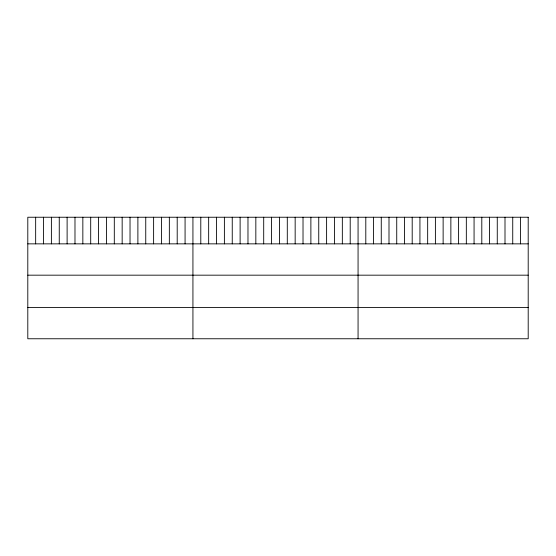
<?xml version="1.0" encoding="UTF-8"?>
<svg xmlns="http://www.w3.org/2000/svg" width="556" height="556" viewBox="0 0 556 556"><rect width="100%" height="100%" fill="white"/><g stroke="black" fill="none" stroke-linecap="round" stroke-linejoin="round"><path stroke-width="0.83" d="M27.8 243.855L528.2 243.855M27.8 275.171L528.2 275.171M27.8 307.447L528.2 307.447M520.465 217.236L520.465 243.855M512.736 217.236L512.736 243.855M505.001 217.236L505.001 243.855M497.266 217.236L497.266 243.855M489.53 217.236L489.53 243.855M481.802 217.236L481.802 243.855M474.066 217.236L474.066 243.855M466.331 217.236L466.331 243.855M458.596 217.236L458.596 243.855M450.867 217.236L450.867 243.855M443.132 217.236L443.132 243.855M435.397 217.236L435.397 243.855M427.668 217.236L427.668 243.855M419.933 217.236L419.933 243.855M412.198 217.236L412.198 243.855M404.462 217.236L404.462 243.855M396.734 217.236L396.734 243.855M388.998 217.236L388.998 243.855M381.263 217.236L381.263 243.855M373.528 217.236L373.528 243.855M365.799 217.236L365.799 243.855M358.064 217.236L358.064 338.764M350.204 217.236L350.204 243.855M342.336 217.236L342.336 243.855M334.476 217.236L334.476 243.855M326.608 217.236L326.608 243.855M318.748 217.236L318.748 243.855M310.88 217.236L310.88 243.855M303.02 217.236L303.02 243.855M295.16 217.236L295.16 243.855M287.292 217.236L287.292 243.855M279.432 217.236L279.432 243.855M271.564 217.236L271.564 243.855M263.704 217.236L263.704 243.855M255.836 217.236L255.836 243.855M247.976 217.236L247.976 243.855M240.116 217.236L240.116 243.855M232.248 217.236L232.248 243.855M224.388 217.236L224.388 243.855M216.52 217.236L216.52 243.855M208.66 217.236L208.66 243.855M200.792 217.236L200.792 243.855M192.932 217.236L192.932 338.764M185.072 217.236L185.072 243.855M177.204 217.236L177.204 243.855M169.344 217.236L169.344 243.855M161.476 217.236L161.476 243.855M153.616 217.236L153.616 243.855M145.748 217.236L145.748 243.855M137.888 217.236L137.888 243.855M130.028 217.236L130.028 243.855M122.16 217.236L122.16 243.855M114.3 217.236L114.3 243.855M106.432 217.236L106.432 243.855M98.572 217.236L98.572 243.855M90.704 217.236L90.704 243.855M82.844 217.236L82.844 243.855M74.984 217.236L74.984 243.855M67.116 217.236L67.116 243.855M59.256 217.236L59.256 243.855M51.388 217.236L51.388 243.855M43.528 217.236L43.528 243.855M35.66 217.236L35.66 243.855M528.2 217.236L27.8 217.236L27.8 338.764L528.2 338.764L528.2 217.236"/></g></svg>
